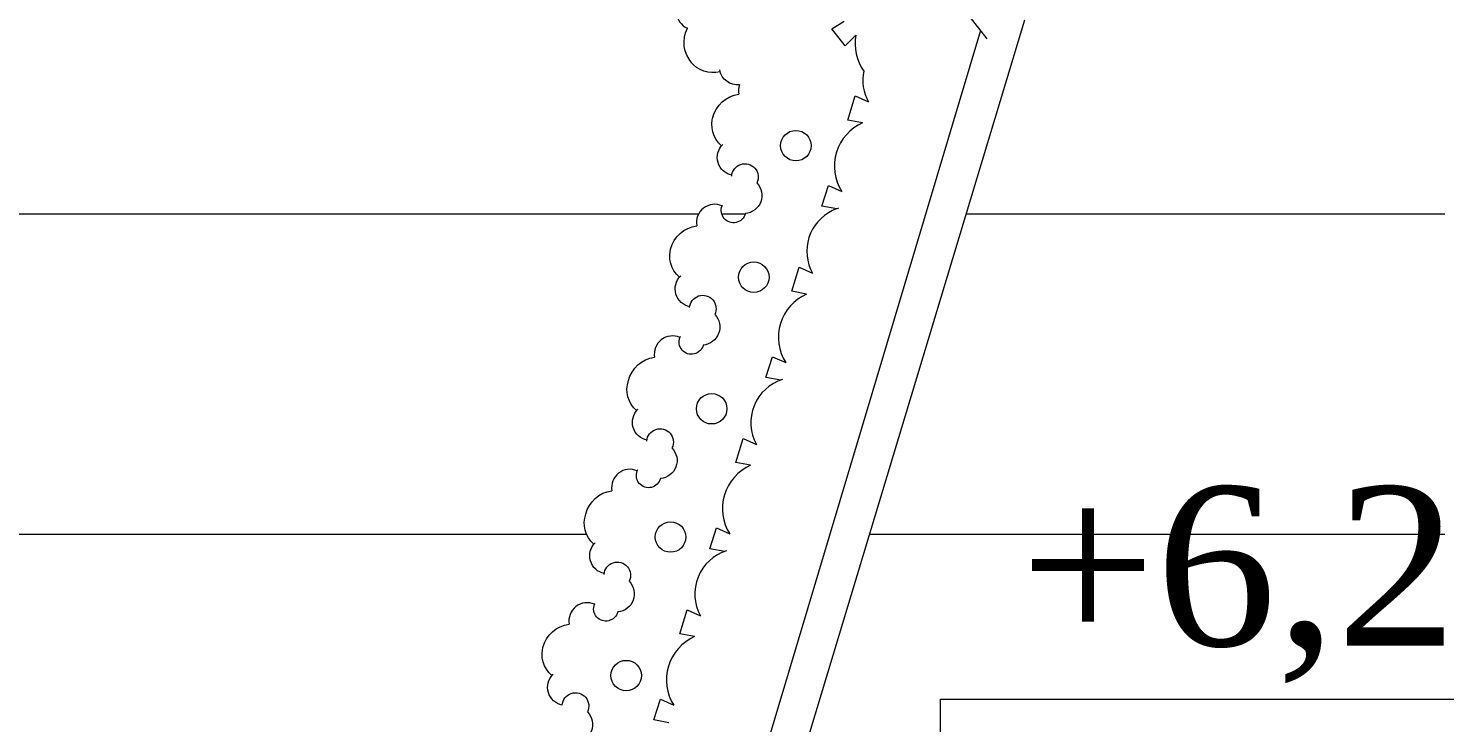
# Model space of a CAD drawing. Header units: millimetres. Extents: x 2399 to 111977, y 1313 to 59551.
# Drawn here: x 96438 to 98215, y 38144 to 39016 of the extents above; entities that cross this region are included whole.
import ezdxf

# ---------------------------------------------------------------- set-up
doc = ezdxf.new("R2010")
doc.units = ezdxf.units.MM
doc.layers.add('dim Level', color=7, linetype='Continuous', lineweight=13)
doc.layers.add('main line', color=7, linetype='Continuous', lineweight=13)
doc.styles.add('СГЕНЕРИР_СТИЛЬ_1', font='georgia.ttf')

msp = doc.modelspace()

# ---------------------------------------------------------------- linework, layer by layer
at = {"layer": 'dim Level', "color": 7, "linetype": 'Continuous', "lineweight": 13}
for p, q in [((97582.2805, 37923.6966), (97582.2805, 38173.6966)), ((97582.2805, 38173.6966), (98630.6444, 38173.6966))]:
    msp.add_line(p, q, dxfattribs=at)
at = {"layer": 'main line', "color": 7, "linetype": 'Continuous', "lineweight": 13}
for p, q in [((95939.9716, 41159.3317), (97640.6756, 39002.8258)), ((97632.4774, 39013.2211), (97298.3989, 37896.106)), ((97687.7008, 39025.9471), (97353.1747, 37917.1506)), ((97446.0491, 39015.3631), (97461.5523, 39024.744)), ((97462.7853, 38993.7911), (97446.0491, 39015.3631)), ((97476.1281, 39007.2059), (97462.7853, 38993.7911)), ((97466.0176, 38900.7287), (97475.4597, 38930.8846)), ((97475.4597, 38930.8846), (97491.9593, 38923.3934)), ((97484.6248, 38897.2992), (97466.0176, 38900.7287)), ((97433.5206, 38792.6195), (97441.8631, 38818.6166)), ((97441.8631, 38818.6166), (97458.3627, 38811.1255)), ((94601.1242, 38782.8063), (97278.8191, 38782.8063)), ((97307.8402, 38782.8063), (97337.3558, 38782.8063)), ((97452.1278, 38789.19), (97433.5206, 38792.6195)), ((97614.3448, 38782.8063), (98214.9716, 38782.8063)), ((97395.7525, 38685.6868), (97405.1946, 38715.8427)), ((97405.1946, 38715.8427), (97421.6942, 38708.3515)), ((97414.3597, 38682.2573), (97395.7525, 38685.6868)), ((97363.2555, 38577.5776), (97371.598, 38603.5747)), ((97371.598, 38603.5747), (97388.0976, 38596.0836)), ((97381.8627, 38574.1481), (97363.2555, 38577.5776)), ((97325.4875, 38470.6449), (97334.9295, 38500.8008)), ((97334.9295, 38500.8008), (97351.4291, 38493.3096)), ((97344.0947, 38467.2154), (97325.4875, 38470.6449)), ((97292.9905, 38362.5357), (97301.3329, 38388.5328)), ((97301.3329, 38388.5328), (97317.8325, 38381.0417)), ((94741.7263, 38380.9508), (97138.217, 38380.9508)), ((97493.1042, 38380.9508), (98214.9716, 38380.9508)), ((97311.5976, 38359.1062), (97292.9905, 38362.5357)), ((97255.2224, 38255.603), (97264.6645, 38285.7589)), ((97264.6645, 38285.7589), (97281.1641, 38278.2677)), ((97273.8296, 38252.1735), (97255.2224, 38255.603)), ((97222.7254, 38147.4938), (97231.0679, 38173.4909)), ((97231.0679, 38173.4909), (97247.5675, 38165.9998)), ((97241.3326, 38144.0643), (97222.7254, 38147.4938))]:
    msp.add_line(p, q, dxfattribs=at)
at = {"layer": 'main line', "color": 7, "linetype": 'Continuous', "lineweight": 13, "flags": 128}
for points in [[(97238.106, 39087.2274, -1.219803903), (97263.0354, 39108.4094, -0.63216014), (97286.5916, 39074.8363, -1.067465283), (97262.2183, 39056.1953, 0.60309642), (97264.7291, 39015.8591)], [(97238.106, 39087.2274, -1.219803903), (97263.0354, 39108.4094, -0.63216014), (97286.5916, 39074.8363, -1.067465283), (97262.2183, 39056.1953, 0.60309642), (97264.7291, 39015.8591)], [(97238.106, 39087.2274, -1.219803903), (97263.0354, 39108.4094, -0.63216014), (97286.5916, 39074.8363, -1.067465283), (97262.2183, 39056.1953, 0.60309642), (97264.7291, 39015.8591)], [(97238.106, 39087.2274, -1.219803903), (97263.0354, 39108.4094, -0.63216014), (97286.5916, 39074.8363, -1.067465283), (97262.2183, 39056.1953, 0.60309642), (97264.7291, 39015.8591)], [(97238.106, 39087.2274, -1.219803903), (97263.0354, 39108.4094, -0.63216014), (97286.5916, 39074.8363, -1.067465283), (97262.2183, 39056.1953, 0.60309642), (97264.7291, 39015.8591)], [(97238.106, 39087.2274, -1.219803903), (97263.0354, 39108.4094, -0.63216014), (97286.5916, 39074.8363, -1.067465283), (97262.2183, 39056.1953, 0.60309642), (97264.7291, 39015.8591)], [(97270.3567, 38972.2005, -0.304535594), (97264.7291, 39015.8591)], [(97270.3567, 38972.2005, -0.304535594), (97264.7291, 39015.8591)], [(97270.3567, 38972.2005, -0.304535594), (97264.7291, 39015.8591)], [(97270.3567, 38972.2005, -0.304535594), (97264.7291, 39015.8591)], [(97270.3567, 38972.2005, -0.304535594), (97264.7291, 39015.8591)], [(97270.3567, 38972.2005, -0.304535594), (97264.7291, 39015.8591)], [(97305.8249, 38961.3645, -0.304535594), (97268.8506, 38974.1389)], [(97305.8249, 38961.3645, -0.304535594), (97268.8506, 38974.1389)], [(97305.8249, 38961.3645, -0.304535594), (97268.8506, 38974.1389)], [(97305.8249, 38961.3645, -0.304535594), (97268.8506, 38974.1389)], [(97305.8249, 38961.3645, -0.304535594), (97268.8506, 38974.1389)], [(97305.8249, 38961.3645, -0.304535594), (97268.8506, 38974.1389)], [(97330.3141, 38944.8758, -0.395684048), (97305.3053, 38963.6384)], [(97330.3141, 38944.8758, -0.395684048), (97305.3053, 38963.6384)], [(97330.3141, 38944.8758, -0.395684048), (97305.3053, 38963.6384)], [(97330.3141, 38944.8758, -0.395684048), (97305.3053, 38963.6384)], [(97330.3141, 38944.8758, -0.395684048), (97305.3053, 38963.6384)], [(97330.3141, 38944.8758, -0.395684048), (97305.3053, 38963.6384)], [(97330.3141, 38944.8758, 0.130901588), (97329.3377, 38933.1555)], [(97330.3141, 38944.8758, 0.130901588), (97329.3377, 38933.1555)], [(97330.3141, 38944.8758, 0.130901588), (97329.3377, 38933.1555)], [(97330.3141, 38944.8758, 0.130901588), (97329.3377, 38933.1555)], [(97330.3141, 38944.8758, 0.130901588), (97329.3377, 38933.1555)], [(97330.3141, 38944.8758, 0.130901588), (97329.3377, 38933.1555)], [(97296.4954, 38903.8446, -0.304535594), (97329.3377, 38933.1555)], [(97296.4954, 38903.8446, -0.304535594), (97329.3377, 38933.1555)], [(97296.4954, 38903.8446, -0.304535594), (97329.3377, 38933.1555)], [(97296.4954, 38903.8446, -0.304535594), (97329.3377, 38933.1555)], [(97296.4954, 38903.8446, -0.304535594), (97329.3377, 38933.1555)], [(97296.4954, 38903.8446, -0.304535594), (97329.3377, 38933.1555)], [(97307.5947, 38868.4579, -0.304535594), (97297.2437, 38906.1824)], [(97307.5947, 38868.4579, -0.304535594), (97297.2437, 38906.1824)], [(97307.5947, 38868.4579, -0.304535594), (97297.2437, 38906.1824)], [(97307.5947, 38868.4579, -0.304535594), (97297.2437, 38906.1824)], [(97307.5947, 38868.4579, -0.304535594), (97297.2437, 38906.1824)], [(97307.5947, 38868.4579, -0.304535594), (97297.2437, 38906.1824)], [(97320.6805, 38831.4288, -0.60309642), (97309.1773, 38870.1714)], [(97320.6805, 38831.4288, -0.60309642), (97309.1773, 38870.1714)], [(97320.6805, 38831.4288, -0.60309642), (97309.1773, 38870.1714)], [(97320.6805, 38831.4288, -0.60309642), (97309.1773, 38870.1714)], [(97320.6805, 38831.4288, -0.60309642), (97309.1773, 38870.1714)], [(97320.6805, 38831.4288, -0.60309642), (97309.1773, 38870.1714)], [(97320.3153, 38830.2881, -1.219803903), (97351.8777, 38821.6874, -0.63216014), (97337.4866, 38783.2824, -1.067465283), (97308.3351, 38792.8599, 0.60309642), (97276.473, 38767.9979)], [(97320.3153, 38830.2881, -1.219803903), (97351.8777, 38821.6874, -0.63216014), (97337.4866, 38783.2824, -1.067465283), (97308.3351, 38792.8599, 0.60309642), (97276.473, 38767.9979)], [(97320.3153, 38830.2881, -1.219803903), (97351.8777, 38821.6874, -0.63216014), (97337.4866, 38783.2824, -1.067465283), (97308.3351, 38792.8599, 0.60309642), (97276.473, 38767.9979)], [(97320.3153, 38830.2881, -1.219803903), (97351.8777, 38821.6874, -0.63216014), (97337.4866, 38783.2824, -1.067465283), (97308.3351, 38792.8599, 0.60309642), (97276.473, 38767.9979)], [(97320.3153, 38830.2881, -1.219803903), (97351.8777, 38821.6874, -0.63216014), (97337.4866, 38783.2824, -1.067465283), (97308.3351, 38792.8599, 0.60309642), (97276.473, 38767.9979)], [(97320.3153, 38830.2881, -1.219803903), (97351.8777, 38821.6874, -0.63216014), (97337.4866, 38783.2824, -1.067465283), (97308.3351, 38792.8599, 0.60309642), (97276.473, 38767.9979)], [(97308.7002, 38794.0006, 0.017938026), (97308.1109, 38792.9593)], [(97308.7002, 38794.0006, 0.017938026), (97308.1109, 38792.9593)], [(97308.7002, 38794.0006, 0.017938026), (97308.1109, 38792.9593)], [(97308.7002, 38794.0006, 0.017938026), (97308.1109, 38792.9593)], [(97308.7002, 38794.0006, 0.017938026), (97308.1109, 38792.9593)], [(97308.7002, 38794.0006, 0.017938026), (97308.1109, 38792.9593)], [(97243.6308, 38738.6869, -0.304535594), (97276.473, 38767.9979)], [(97243.6308, 38738.6869, -0.304535594), (97276.473, 38767.9979)], [(97243.6308, 38738.6869, -0.304535594), (97276.473, 38767.9979)], [(97243.6308, 38738.6869, -0.304535594), (97276.473, 38767.9979)], [(97243.6308, 38738.6869, -0.304535594), (97276.473, 38767.9979)], [(97243.6308, 38738.6869, -0.304535594), (97276.473, 38767.9979)], [(97254.7301, 38703.3003, -0.304535594), (97244.3791, 38741.0248)], [(97254.7301, 38703.3003, -0.304535594), (97244.3791, 38741.0248)], [(97254.7301, 38703.3003, -0.304535594), (97244.3791, 38741.0248)], [(97254.7301, 38703.3003, -0.304535594), (97244.3791, 38741.0248)], [(97254.7301, 38703.3003, -0.304535594), (97244.3791, 38741.0248)], [(97254.7301, 38703.3003, -0.304535594), (97244.3791, 38741.0248)], [(97267.8158, 38666.2712, -0.60309642), (97256.3127, 38705.0138)], [(97267.8158, 38666.2712, -0.60309642), (97256.3127, 38705.0138)], [(97267.8158, 38666.2712, -0.60309642), (97256.3127, 38705.0138)], [(97267.8158, 38666.2712, -0.60309642), (97256.3127, 38705.0138)], [(97267.8158, 38666.2712, -0.60309642), (97256.3127, 38705.0138)], [(97267.8158, 38666.2712, -0.60309642), (97256.3127, 38705.0138)], [(97267.4507, 38665.1305, -1.219803903), (97299.013, 38656.5298, -0.63216014), (97284.622, 38618.1248, -1.067465283), (97255.4704, 38627.7023, 0.60309642), (97223.6084, 38602.8402)], [(97267.4507, 38665.1305, -1.219803903), (97299.013, 38656.5298, -0.63216014), (97284.622, 38618.1248, -1.067465283), (97255.4704, 38627.7023, 0.60309642), (97223.6084, 38602.8402)], [(97267.4507, 38665.1305, -1.219803903), (97299.013, 38656.5298, -0.63216014), (97284.622, 38618.1248, -1.067465283), (97255.4704, 38627.7023, 0.60309642), (97223.6084, 38602.8402)], [(97267.4507, 38665.1305, -1.219803903), (97299.013, 38656.5298, -0.63216014), (97284.622, 38618.1248, -1.067465283), (97255.4704, 38627.7023, 0.60309642), (97223.6084, 38602.8402)], [(97267.4507, 38665.1305, -1.219803903), (97299.013, 38656.5298, -0.63216014), (97284.622, 38618.1248, -1.067465283), (97255.4704, 38627.7023, 0.60309642), (97223.6084, 38602.8402)], [(97267.4507, 38665.1305, -1.219803903), (97299.013, 38656.5298, -0.63216014), (97284.622, 38618.1248, -1.067465283), (97255.4704, 38627.7023, 0.60309642), (97223.6084, 38602.8402)], [(97255.8356, 38628.843, 0.017938026), (97255.2462, 38627.8017)], [(97255.8356, 38628.843, 0.017938026), (97255.2462, 38627.8017)], [(97255.8356, 38628.843, 0.017938026), (97255.2462, 38627.8017)], [(97255.8356, 38628.843, 0.017938026), (97255.2462, 38627.8017)], [(97255.8356, 38628.843, 0.017938026), (97255.2462, 38627.8017)], [(97255.8356, 38628.843, 0.017938026), (97255.2462, 38627.8017)], [(97190.7661, 38573.5293, -0.304535594), (97223.6084, 38602.8402)], [(97190.7661, 38573.5293, -0.304535594), (97223.6084, 38602.8402)], [(97190.7661, 38573.5293, -0.304535594), (97223.6084, 38602.8402)], [(97190.7661, 38573.5293, -0.304535594), (97223.6084, 38602.8402)], [(97190.7661, 38573.5293, -0.304535594), (97223.6084, 38602.8402)], [(97190.7661, 38573.5293, -0.304535594), (97223.6084, 38602.8402)], [(97201.1171, 38535.8048, -0.304535594), (97190.7661, 38573.5293)], [(97201.1171, 38535.8048, -0.304535594), (97190.7661, 38573.5293)], [(97201.1171, 38535.8048, -0.304535594), (97190.7661, 38573.5293)], [(97201.1171, 38535.8048, -0.304535594), (97190.7661, 38573.5293)], [(97201.1171, 38535.8048, -0.304535594), (97190.7661, 38573.5293)], [(97201.1171, 38535.8048, -0.304535594), (97190.7661, 38573.5293)], [(97214.2029, 38498.7757, -0.60309642), (97202.6997, 38537.5183)], [(97214.2029, 38498.7757, -0.60309642), (97202.6997, 38537.5183)], [(97214.2029, 38498.7757, -0.60309642), (97202.6997, 38537.5183)], [(97214.2029, 38498.7757, -0.60309642), (97202.6997, 38537.5183)], [(97214.2029, 38498.7757, -0.60309642), (97202.6997, 38537.5183)], [(97214.2029, 38498.7757, -0.60309642), (97202.6997, 38537.5183)], [(97213.8377, 38497.635, -1.219803903), (97245.4, 38489.0343, -0.63216014), (97231.009, 38450.6293, -1.067465283), (97201.8575, 38460.2068, 0.60309642), (97169.9954, 38435.3447)], [(97213.8377, 38497.635, -1.219803903), (97245.4, 38489.0343, -0.63216014), (97231.009, 38450.6293, -1.067465283), (97201.8575, 38460.2068, 0.60309642), (97169.9954, 38435.3447)], [(97213.8377, 38497.635, -1.219803903), (97245.4, 38489.0343, -0.63216014), (97231.009, 38450.6293, -1.067465283), (97201.8575, 38460.2068, 0.60309642), (97169.9954, 38435.3447)], [(97213.8377, 38497.635, -1.219803903), (97245.4, 38489.0343, -0.63216014), (97231.009, 38450.6293, -1.067465283), (97201.8575, 38460.2068, 0.60309642), (97169.9954, 38435.3447)], [(97213.8377, 38497.635, -1.219803903), (97245.4, 38489.0343, -0.63216014), (97231.009, 38450.6293, -1.067465283), (97201.8575, 38460.2068, 0.60309642), (97169.9954, 38435.3447)], [(97213.8377, 38497.635, -1.219803903), (97245.4, 38489.0343, -0.63216014), (97231.009, 38450.6293, -1.067465283), (97201.8575, 38460.2068, 0.60309642), (97169.9954, 38435.3447)], [(97202.2226, 38461.3475, 0.017938026), (97201.6333, 38460.3062)], [(97202.2226, 38461.3475, 0.017938026), (97201.6333, 38460.3062)], [(97202.2226, 38461.3475, 0.017938026), (97201.6333, 38460.3062)], [(97202.2226, 38461.3475, 0.017938026), (97201.6333, 38460.3062)], [(97202.2226, 38461.3475, 0.017938026), (97201.6333, 38460.3062)], [(97202.2226, 38461.3475, 0.017938026), (97201.6333, 38460.3062)], [(97137.1532, 38406.0338, -0.304535594), (97169.9954, 38435.3447)], [(97137.1532, 38406.0338, -0.304535594), (97169.9954, 38435.3447)], [(97137.1532, 38406.0338, -0.304535594), (97169.9954, 38435.3447)], [(97137.1532, 38406.0338, -0.304535594), (97169.9954, 38435.3447)], [(97137.1532, 38406.0338, -0.304535594), (97169.9954, 38435.3447)], [(97137.1532, 38406.0338, -0.304535594), (97169.9954, 38435.3447)], [(97147.5042, 38368.3093, -0.304535594), (97137.1532, 38406.0338)], [(97147.5042, 38368.3093, -0.304535594), (97137.1532, 38406.0338)], [(97147.5042, 38368.3093, -0.304535594), (97137.1532, 38406.0338)], [(97147.5042, 38368.3093, -0.304535594), (97137.1532, 38406.0338)], [(97147.5042, 38368.3093, -0.304535594), (97137.1532, 38406.0338)], [(97147.5042, 38368.3093, -0.304535594), (97137.1532, 38406.0338)], [(97160.5899, 38331.2802, -0.60309642), (97149.0868, 38370.0228)], [(97160.5899, 38331.2802, -0.60309642), (97149.0868, 38370.0228)], [(97160.5899, 38331.2802, -0.60309642), (97149.0868, 38370.0228)], [(97160.5899, 38331.2802, -0.60309642), (97149.0868, 38370.0228)], [(97160.5899, 38331.2802, -0.60309642), (97149.0868, 38370.0228)], [(97160.5899, 38331.2802, -0.60309642), (97149.0868, 38370.0228)], [(97160.2248, 38330.1395, -1.219803903), (97191.7871, 38321.5388, -0.63216014), (97177.3961, 38283.1338, -1.067465283), (97148.2445, 38292.7113, 0.60309642), (97116.3824, 38267.8492)], [(97160.2248, 38330.1395, -1.219803903), (97191.7871, 38321.5388, -0.63216014), (97177.3961, 38283.1338, -1.067465283), (97148.2445, 38292.7113, 0.60309642), (97116.3824, 38267.8492)], [(97160.2248, 38330.1395, -1.219803903), (97191.7871, 38321.5388, -0.63216014), (97177.3961, 38283.1338, -1.067465283), (97148.2445, 38292.7113, 0.60309642), (97116.3824, 38267.8492)], [(97160.2248, 38330.1395, -1.219803903), (97191.7871, 38321.5388, -0.63216014), (97177.3961, 38283.1338, -1.067465283), (97148.2445, 38292.7113, 0.60309642), (97116.3824, 38267.8492)], [(97160.2248, 38330.1395, -1.219803903), (97191.7871, 38321.5388, -0.63216014), (97177.3961, 38283.1338, -1.067465283), (97148.2445, 38292.7113, 0.60309642), (97116.3824, 38267.8492)], [(97160.2248, 38330.1395, -1.219803903), (97191.7871, 38321.5388, -0.63216014), (97177.3961, 38283.1338, -1.067465283), (97148.2445, 38292.7113, 0.60309642), (97116.3824, 38267.8492)], [(97148.6096, 38293.852, 0.017938026), (97148.0203, 38292.8107)], [(97148.6096, 38293.852, 0.017938026), (97148.0203, 38292.8107)], [(97148.6096, 38293.852, 0.017938026), (97148.0203, 38292.8107)], [(97148.6096, 38293.852, 0.017938026), (97148.0203, 38292.8107)], [(97148.6096, 38293.852, 0.017938026), (97148.0203, 38292.8107)], [(97148.6096, 38293.852, 0.017938026), (97148.0203, 38292.8107)], [(97083.5402, 38238.5383, -0.304535594), (97116.3824, 38267.8492)], [(97083.5402, 38238.5383, -0.304535594), (97116.3824, 38267.8492)], [(97083.5402, 38238.5383, -0.304535594), (97116.3824, 38267.8492)], [(97083.5402, 38238.5383, -0.304535594), (97116.3824, 38267.8492)], [(97083.5402, 38238.5383, -0.304535594), (97116.3824, 38267.8492)], [(97083.5402, 38238.5383, -0.304535594), (97116.3824, 38267.8492)], [(97094.6395, 38203.1517, -0.304535594), (97084.2885, 38240.8762)], [(97094.6395, 38203.1517, -0.304535594), (97084.2885, 38240.8762)], [(97094.6395, 38203.1517, -0.304535594), (97084.2885, 38240.8762)], [(97094.6395, 38203.1517, -0.304535594), (97084.2885, 38240.8762)], [(97094.6395, 38203.1517, -0.304535594), (97084.2885, 38240.8762)], [(97094.6395, 38203.1517, -0.304535594), (97084.2885, 38240.8762)], [(97107.7252, 38166.1226, -0.60309642), (97096.2221, 38204.8652)], [(97107.7252, 38166.1226, -0.60309642), (97096.2221, 38204.8652)], [(97107.7252, 38166.1226, -0.60309642), (97096.2221, 38204.8652)], [(97107.7252, 38166.1226, -0.60309642), (97096.2221, 38204.8652)], [(97107.7252, 38166.1226, -0.60309642), (97096.2221, 38204.8652)], [(97107.7252, 38166.1226, -0.60309642), (97096.2221, 38204.8652)], [(97107.7252, 38166.1226, -1.219803903), (97139.2876, 38157.5218, -0.63216014), (97124.8966, 38119.1168, -1.067465283), (97095.745, 38128.6943, 0.60309642), (97063.8829, 38103.8323)]]:
    msp.add_lwpolyline(points, format="xyb", dxfattribs=at)
at = {"layer": 'main line', "color": 7, "linetype": 'Continuous', "lineweight": 13}
for centre in [(97400.9205, 38868.5222), (97400.9205, 38868.5222), (97400.9205, 38868.5222), (97400.9205, 38868.5222), (97400.9205, 38868.5222), (97400.9205, 38868.5222), (97348.0558, 38703.3646), (97348.0558, 38703.3646), (97348.0558, 38703.3646), (97348.0558, 38703.3646), (97348.0558, 38703.3646), (97348.0558, 38703.3646), (97295.1912, 38538.207), (97295.1912, 38538.207), (97295.1912, 38538.207), (97295.1912, 38538.207), (97295.1912, 38538.207), (97295.1912, 38538.207), (97243.6295, 38377.12), (97243.6295, 38377.12), (97243.6295, 38377.12), (97243.6295, 38377.12), (97243.6295, 38377.12), (97243.6295, 38377.12), (97187.9653, 38203.216), (97187.9653, 38203.216), (97187.9653, 38203.216), (97187.9653, 38203.216), (97187.9653, 38203.216), (97187.9653, 38203.216)]:
    msp.add_circle(centre, 19.1338, dxfattribs=at)
for centre, radius, start, end in [((97534.8874, 38996.5191), 59.7232, 169.692115, 215.0380042), ((97541.5041, 38950.8891), 56.663, 168.4535075, 209.0287113), ((97509.0071, 38842.7799), 59.7232, 114.0952878, 212.0066789), ((97471.239, 38735.8472), 56.663, 115.5756779, 209.0287113), ((97471.239, 38735.8472), 56.663, 107.1167125, 115.5756779), ((97438.742, 38627.738), 59.7232, 114.0952878, 212.0066789), ((97400.974, 38520.8052), 56.663, 107.1167125, 209.0287113), ((97368.477, 38412.696), 59.7232, 114.0952878, 212.0066789), ((97330.7089, 38305.7633), 56.663, 107.1167125, 209.0287113), ((97298.2119, 38197.6541), 59.7232, 114.0952878, 212.0066789)]:
    msp.add_arc(centre, radius, start, end, dxfattribs=at)

# ---------------------------------------------------------------- texts
at = {"layer": 'dim Level', "color": 7, "lineweight": 13, "insert": (97682.2804, 38193.6966), "char_height": 200, "attachment_point": 7, "style": 'СГЕНЕРИР_СТИЛЬ_1'}
msp.add_mtext('\\A1;+6,200', dxfattribs=at)

doc.saveas('drawing.dxf')
